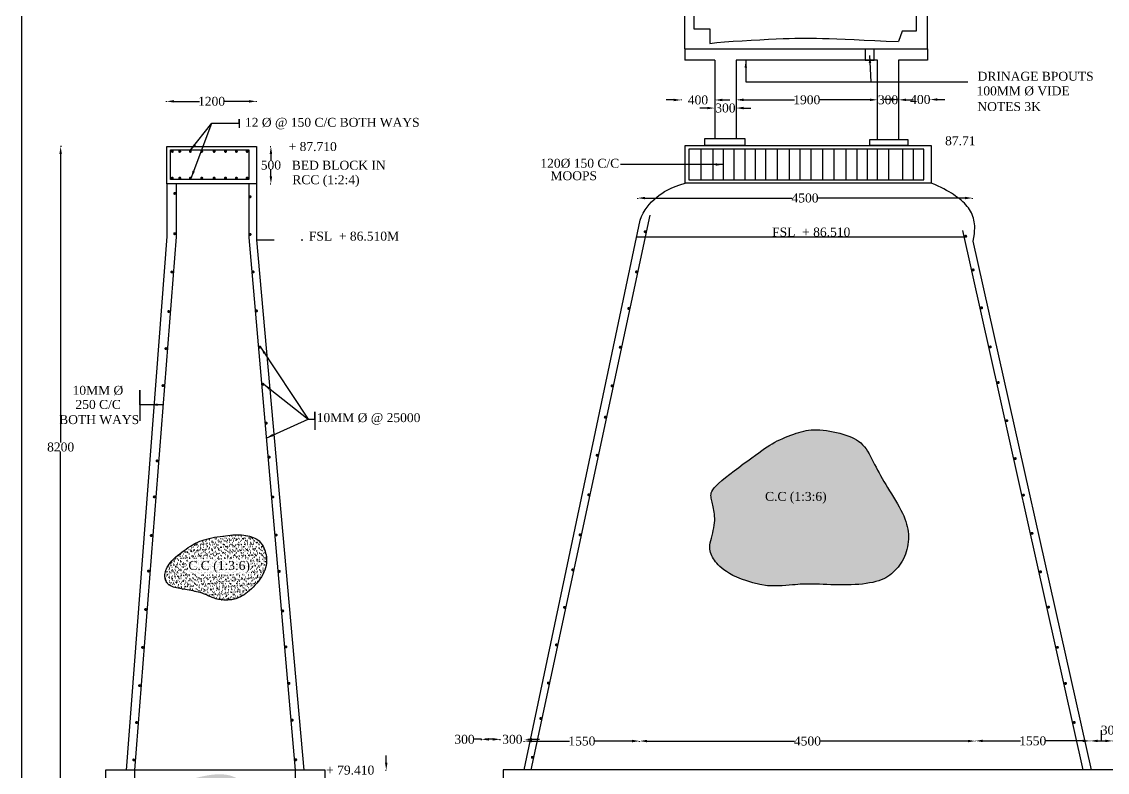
# Model space of a CAD drawing. Header units: millimetres. Extents: x 660 to 18688, y 100 to 12175.
# Drawn here: x 667 to 7944, y 2873 to 7899 of the extents above; entities that cross this region are included whole.
import ezdxf

# ---------------------------------------------------------------- set-up
doc = ezdxf.new("R2010")
doc.units = ezdxf.units.MM
doc.header["$MEASUREMENT"] = 0
doc.linetypes.add('ACAD_ISO03W100', pattern=[30, 12, -18])
for name, color, linetype in [('DIM', 5, 'Continuous'), ('DO LINE', 3, 'Continuous'), ('DWG.LINE', 10, 'Continuous'), ('HATCH', 2, 'Continuous'), ('TEXT', 7, 'Continuous')]:
    doc.layers.add(name, color=color, linetype=linetype)
doc.layers.add('TITLE', color=7, linetype='Continuous', lineweight=30)
doc.styles.get("Standard").update_dxf_attribs({"font": 'TIMES.TTF', "height": 60})
doc.dimstyles.get("Standard").update_dxf_attribs({"dimtxt": 60, "dimasz": 50, "dimexe": 0.18, "dimexo": 0.0625, "dimgap": 0.09, "dimtad": 0, "dimtih": 1, "dimtoh": 1, "dimdec": 0, "dimzin": 0, "dimdsep": 46, "dimtxsty": 'Standard', "dimcen": 300, "dimclrd": 5, "dimclre": 5, "dimclrt": 4, "dimadec": 0, "dimazin": 0, "dimtfac": 1, "dimtdec": 0, "dimtofl": 0, "dimtmove": 0, "dimatfit": 3, "dimfxl": 5, "dimfxlon": 1, "dimtolj": 1, "dimtzin": 0, "dimarcsym": 0})

# ---------------------------------------------------------------- blocks, each defined once
blk = doc.blocks.new('*D12')
at = {"layer": 'Defpoints', "color": 0, "ltscale": 0.2}
for p in [(1637.9, 7362.6), (2240.9, 7366.2), (2240.9, 7362.6)]:
    blk.add_point(p, dxfattribs=at)
at = {"layer": 'DIM', "color": 5, "lineweight": -2, "ltscale": 0.2}
for p, q in [((1637.9, 7362.6), (1637.9, 7366.4)), ((1687.9, 7366.2), (1857.5, 7366.2)), ((2190.9, 7366.2), (2021.3, 7366.2)), ((2240.9, 7362.6), (2240.9, 7366.4))]:
    blk.add_line(p, q, dxfattribs=at)
at = {"layer": 'DIM', "color": 5, "ltscale": 0.2}
for points in [[(1687.9, 7374.5), (1687.9, 7357.9), (1637.9, 7366.2)], [(2190.9, 7374.5), (2190.9, 7357.9), (2240.9, 7366.2)]]:
    blk.add_solid(points, dxfattribs=at)
at = {"layer": 'DIM', "color": 4, "ltscale": 0.2, "insert": (1939.4, 7366.2), "char_height": 60, "attachment_point": 5}
blk.add_mtext('\\A1;1200', dxfattribs=at)
blk = doc.blocks.new('*D13')
at = {"layer": 'Defpoints', "color": 0, "ltscale": 0.2}
for p in [(2239.6, 7064), (2239.6, 6813.9), (2337.3, 6813.9)]:
    blk.add_point(p, dxfattribs=at)
at = {"layer": 'DIM', "color": 5, "lineweight": -2, "ltscale": 0.2}
for p, q in [((2332.3, 7064), (2337.5, 7064)), ((2337.3, 7014), (2337.3, 6969.6)), ((2337.3, 6863.9), (2337.3, 6908.4)), ((2332.3, 6813.9), (2337.5, 6813.9))]:
    blk.add_line(p, q, dxfattribs=at)
at = {"layer": 'DIM', "color": 5, "ltscale": 0.2}
for points in [[(2329, 7014), (2345.7, 7014), (2337.3, 7064)], [(2329, 6863.9), (2345.7, 6863.9), (2337.3, 6813.9)]]:
    blk.add_solid(points, dxfattribs=at)
at = {"layer": 'DIM', "color": 4, "ltscale": 0.2, "insert": (2337.3, 6939), "char_height": 60, "attachment_point": 5}
blk.add_mtext('\\A1;500', dxfattribs=at)
blk = doc.blocks.new('*D14')
at = {"layer": 'Defpoints', "color": 0, "ltscale": 0.2}
for p in [(2702.1, 2885.9), (3110.6, 2885.9), (2702.1, 2738.7)]:
    blk.add_point(p, dxfattribs=at)
at = {"layer": 'DIM', "color": 5, "lineweight": -2, "ltscale": 0.2}
for p, q in [((3110.6, 2935.9), (3110.6, 2985.9)), ((3105.6, 2885.9), (3110.8, 2885.9)), ((3105.6, 2738.7), (3110.8, 2738.7)), ((3110.6, 2688.7), (3110.6, 2638.7))]:
    blk.add_line(p, q, dxfattribs=at)
at = {"layer": 'DIM', "color": 5, "ltscale": 0.2}
for points in [[(3102.2, 2935.9), (3118.9, 2935.9), (3110.6, 2885.9)], [(3102.2, 2688.7), (3118.9, 2688.7), (3110.6, 2738.7)]]:
    blk.add_solid(points, dxfattribs=at)
at = {"layer": 'DIM', "color": 4, "ltscale": 0.2, "insert": (3110.6, 2791.3), "char_height": 60, "attachment_point": 5}
blk.add_mtext('\\A1;300', dxfattribs=at)
blk = doc.blocks.new('*D22')
at = {"layer": 'Defpoints', "color": 0, "ltscale": 0.2}
for p in [(940.4, 7064), (927.7, 2588.4), (940.4, 2588.4)]:
    blk.add_point(p, dxfattribs=at)
at = {"layer": 'DIM', "color": 5, "lineweight": -2, "ltscale": 0.2}
for p, q in [((932.7, 7064), (927.5, 7064)), ((927.7, 7014), (927.7, 5081.3)), ((927.7, 2638.4), (927.7, 5020.1)), ((932.7, 2588.4), (927.5, 2588.4))]:
    blk.add_line(p, q, dxfattribs=at)
at = {"layer": 'DIM', "color": 5, "ltscale": 0.2}
for points in [[(919.3, 7014), (936, 7014), (927.7, 7064)], [(919.3, 2638.4), (936, 2638.4), (927.7, 2588.4)]]:
    blk.add_solid(points, dxfattribs=at)
at = {"layer": 'DIM', "color": 4, "ltscale": 0.2, "insert": (927.7, 5050.7), "char_height": 60, "attachment_point": 5}
blk.add_mtext('\\A1;8200', dxfattribs=at)
blk = doc.blocks.new('*D29')
at = {"layer": 'Defpoints', "color": 0, "ltscale": 0.2}
for p in [(5087.3, 7379.5), (5087.3, 7375.3), (5313.1, 7379.5)]:
    blk.add_point(p, dxfattribs=at)
at = {"layer": 'DIM', "color": 5, "lineweight": -2, "ltscale": 0.2}
for p, q in [((5037.3, 7375.3), (4987.3, 7375.3)), ((5087.3, 7379.4), (5087.3, 7375.1)), ((5313.1, 7379.4), (5313.1, 7375.1)), ((5363.1, 7375.3), (5413.1, 7375.3))]:
    blk.add_line(p, q, dxfattribs=at)
at = {"layer": 'DIM', "color": 5, "ltscale": 0.2}
for points in [[(5037.3, 7383.7), (5037.3, 7367), (5087.3, 7375.3)], [(5363.1, 7383.7), (5363.1, 7367), (5313.1, 7375.3)]]:
    blk.add_solid(points, dxfattribs=at)
at = {"layer": 'DIM', "color": 4, "ltscale": 0.2, "insert": (5200.2, 7375.3), "char_height": 60, "attachment_point": 5}
blk.add_mtext('\\A1;400', dxfattribs=at)
blk = doc.blocks.new('*D30')
at = {"layer": 'Defpoints', "color": 0, "ltscale": 0.2}
for p in [(5313.1, 7375.1), (5455.8, 7375.1), (5455.8, 7321.3)]:
    blk.add_point(p, dxfattribs=at)
at = {"layer": 'DIM', "color": 5, "lineweight": -2, "ltscale": 0.2}
for p, q in [((5263.1, 7321.3), (5213.1, 7321.3)), ((5313.1, 7326.3), (5313.1, 7321.1)), ((5455.8, 7326.3), (5455.8, 7321.1)), ((5505.8, 7321.3), (5555.8, 7321.3))]:
    blk.add_line(p, q, dxfattribs=at)
at = {"layer": 'DIM', "color": 5, "ltscale": 0.2}
for points in [[(5263.1, 7329.6), (5263.1, 7313), (5313.1, 7321.3)], [(5505.8, 7329.6), (5505.8, 7313), (5455.8, 7321.3)]]:
    blk.add_solid(points, dxfattribs=at)
at = {"layer": 'DIM', "color": 4, "ltscale": 0.2, "insert": (5384.4, 7321.3), "char_height": 60, "attachment_point": 5}
blk.add_mtext('\\A1;300', dxfattribs=at)
blk = doc.blocks.new('*D31')
at = {"layer": 'Defpoints', "color": 0, "ltscale": 0.2}
for p in [(5455.8, 7379.5), (6403.8, 7376.4), (6403.8, 7376.4)]:
    blk.add_point(p, dxfattribs=at)
at = {"layer": 'DIM', "color": 5, "lineweight": -2, "ltscale": 0.2}
for p, q in [((5455.8, 7379.4), (5455.8, 7376.2)), ((5505.8, 7376.4), (5847.9, 7376.4)), ((6353.8, 7376.4), (6011.7, 7376.4)), ((6403.8, 7376.4), (6403.8, 7376.6))]:
    blk.add_line(p, q, dxfattribs=at)
at = {"layer": 'DIM', "color": 5, "ltscale": 0.2}
for points in [[(5505.8, 7384.7), (5505.8, 7368), (5455.8, 7376.4)], [(6353.8, 7384.7), (6353.8, 7368), (6403.8, 7376.4)]]:
    blk.add_solid(points, dxfattribs=at)
at = {"layer": 'DIM', "color": 4, "ltscale": 0.2, "insert": (5929.8, 7376.4), "char_height": 60, "attachment_point": 5}
blk.add_mtext('\\A1;1900', dxfattribs=at)
blk = doc.blocks.new('*D32')
at = {"layer": 'Defpoints', "color": 0, "ltscale": 0.2}
for p in [(6403.8, 7376.4), (6545, 7376.4), (6545, 7376.4)]:
    blk.add_point(p, dxfattribs=at)
at = {"layer": 'DIM', "color": 5, "lineweight": -2, "ltscale": 0.2}
for p, q in [((6353.8, 7376.4), (6303.8, 7376.4)), ((6403.8, 7376.4), (6403.8, 7376.6)), ((6545, 7376.4), (6545, 7376.6)), ((6595, 7376.4), (6645, 7376.4))]:
    blk.add_line(p, q, dxfattribs=at)
at = {"layer": 'DIM', "color": 5, "ltscale": 0.2}
for points in [[(6353.8, 7384.7), (6353.8, 7368), (6403.8, 7376.4)], [(6595, 7384.7), (6595, 7368), (6545, 7376.4)]]:
    blk.add_solid(points, dxfattribs=at)
at = {"layer": 'DIM', "color": 4, "ltscale": 0.2, "insert": (6474.4, 7376.4), "char_height": 60, "attachment_point": 5}
blk.add_mtext('\\A1;300', dxfattribs=at)
blk = doc.blocks.new('*D33')
at = {"layer": 'Defpoints', "color": 0, "ltscale": 0.2}
for p in [(6545, 7376.6), (6755.5, 7378.3), (6755.5, 7376.6)]:
    blk.add_point(p, dxfattribs=at)
at = {"layer": 'DIM', "color": 5, "lineweight": -2, "ltscale": 0.2}
for p, q in [((6495, 7378.3), (6445, 7378.3)), ((6545, 7376.6), (6545, 7378.5)), ((6755.5, 7376.6), (6755.5, 7378.5)), ((6805.5, 7378.3), (6855.5, 7378.3))]:
    blk.add_line(p, q, dxfattribs=at)
at = {"layer": 'DIM', "color": 5, "ltscale": 0.2}
for points in [[(6495, 7386.7), (6495, 7370), (6545, 7378.3)], [(6805.5, 7386.7), (6805.5, 7370), (6755.5, 7378.3)]]:
    blk.add_solid(points, dxfattribs=at)
at = {"layer": 'DIM', "color": 4, "ltscale": 0.2, "insert": (6691.1, 7378.3), "char_height": 60, "attachment_point": 5}
blk.add_mtext('\\A1;400', dxfattribs=at)
blk = doc.blocks.new('*D34')
at = {"layer": 'Defpoints', "color": 0, "ltscale": 0.2}
for p in [(4796.1, 6712.3), (7040.1, 6718.6), (7040.1, 6712.3)]:
    blk.add_point(p, dxfattribs=at)
at = {"layer": 'DIM', "color": 5, "lineweight": -2, "ltscale": 0.2}
for p, q in [((4796.1, 6713.6), (4796.1, 6718.8)), ((4846.1, 6718.6), (5831.7, 6718.6)), ((6990.1, 6718.6), (6004.5, 6718.6)), ((7040.1, 6713.6), (7040.1, 6718.8))]:
    blk.add_line(p, q, dxfattribs=at)
at = {"layer": 'DIM', "color": 5, "ltscale": 0.2}
for points in [[(4846.1, 6727), (4846.1, 6710.3), (4796.1, 6718.6)], [(6990.1, 6727), (6990.1, 6710.3), (7040.1, 6718.6)]]:
    blk.add_solid(points, dxfattribs=at)
at = {"layer": 'DIM', "color": 4, "ltscale": 0.2, "insert": (5918.1, 6718.6), "char_height": 60, "attachment_point": 5}
blk.add_mtext('\\A1;4500', dxfattribs=at)
blk = doc.blocks.new('*D35')
at = {"layer": 'Defpoints', "color": 0, "ltscale": 0.2}
for p in [(3748.4, 3084), (3874.7, 3093.1), (3874.7, 3084)]:
    blk.add_point(p, dxfattribs=at)
at = {"layer": 'DIM', "color": 5, "lineweight": -2, "ltscale": 0.2}
for p, q in [((3748.4, 3093.1), (3698.4, 3093.1)), ((3748.4, 3088.1), (3748.4, 3093.3)), ((3824.7, 3093.1), (3798.4, 3093.1)), ((3874.7, 3088.1), (3874.7, 3093.3))]:
    blk.add_line(p, q, dxfattribs=at)
at = {"layer": 'DIM', "color": 5, "ltscale": 0.2}
for points in [[(3798.4, 3101.4), (3798.4, 3084.8), (3748.4, 3093.1)], [(3824.7, 3101.4), (3824.7, 3084.8), (3874.7, 3093.1)]]:
    blk.add_solid(points, dxfattribs=at)
at = {"layer": 'DIM', "color": 4, "ltscale": 0.2, "insert": (3635.2, 3093.1), "char_height": 60, "attachment_point": 5}
blk.add_mtext('\\A1;300', dxfattribs=at)
blk = doc.blocks.new('*D36')
at = {"layer": 'Defpoints', "color": 0, "ltscale": 0.2}
for p in [(3874.7, 3093.1), (4037.4, 3093.1), (4037.4, 3093.1)]:
    blk.add_point(p, dxfattribs=at)
at = {"layer": 'DIM', "color": 5, "lineweight": -2, "ltscale": 0.2}
for p, q in [((3824.7, 3093.1), (3774.7, 3093.1)), ((3874.7, 3093.1), (3874.7, 3093.3)), ((4037.4, 3093.1), (4037.4, 3093.3)), ((4087.4, 3093.1), (4137.4, 3093.1))]:
    blk.add_line(p, q, dxfattribs=at)
at = {"layer": 'DIM', "color": 5, "ltscale": 0.2}
for points in [[(3824.7, 3101.4), (3824.7, 3084.8), (3874.7, 3093.1)], [(4087.4, 3101.4), (4087.4, 3084.8), (4037.4, 3093.1)]]:
    blk.add_solid(points, dxfattribs=at)
at = {"layer": 'DIM', "color": 4, "ltscale": 0.2, "insert": (3956, 3093.1), "char_height": 60, "attachment_point": 5}
blk.add_mtext('\\A1;300', dxfattribs=at)
blk = doc.blocks.new('*D37')
at = {"layer": 'Defpoints', "color": 0, "ltscale": 0.2}
for p in [(4809.1, 3081.5), (4035, 2888.9), (4809.1, 2888.9)]:
    blk.add_point(p, dxfattribs=at)
at = {"layer": 'DIM', "color": 5, "lineweight": -2, "ltscale": 0.2}
for p, q in [((4035, 3076.5), (4035, 3081.6)), ((4085, 3081.5), (4340.1, 3081.5)), ((4759.1, 3081.5), (4504, 3081.5)), ((4809.1, 3076.5), (4809.1, 3081.6))]:
    blk.add_line(p, q, dxfattribs=at)
at = {"layer": 'DIM', "color": 5, "ltscale": 0.2}
for points in [[(4085, 3089.8), (4085, 3073.1), (4035, 3081.5)], [(4759.1, 3089.8), (4759.1, 3073.1), (4809.1, 3081.5)]]:
    blk.add_solid(points, dxfattribs=at)
at = {"layer": 'DIM', "color": 4, "ltscale": 0.2, "insert": (4422, 3081.5), "char_height": 60, "attachment_point": 5}
blk.add_mtext('\\A1;1550', dxfattribs=at)
blk = doc.blocks.new('*D38')
at = {"layer": 'Defpoints', "color": 0, "ltscale": 0.2}
for p in [(4809.1, 3081.5), (7059.8, 3081.5), (7059.8, 3081.5)]:
    blk.add_point(p, dxfattribs=at)
at = {"layer": 'DIM', "color": 5, "lineweight": -2, "ltscale": 0.2}
for p, q in [((4809.1, 3081.5), (4809.1, 3081.6)), ((4859.1, 3081.5), (5848, 3081.5)), ((7009.8, 3081.5), (6020.9, 3081.5)), ((7059.8, 3081.5), (7059.8, 3081.6))]:
    blk.add_line(p, q, dxfattribs=at)
at = {"layer": 'DIM', "color": 5, "ltscale": 0.2}
for points in [[(4859.1, 3089.8), (4859.1, 3073.1), (4809.1, 3081.5)], [(7009.8, 3089.8), (7009.8, 3073.1), (7059.8, 3081.5)]]:
    blk.add_solid(points, dxfattribs=at)
at = {"layer": 'DIM', "color": 4, "ltscale": 0.2, "insert": (5934.4, 3081.5), "char_height": 60, "attachment_point": 5}
blk.add_mtext('\\A1;4500', dxfattribs=at)
blk = doc.blocks.new('*D39')
at = {"layer": 'Defpoints', "color": 0, "ltscale": 0.2}
for p in [(7059.8, 3081.6), (7829.6, 3082.6), (7829.6, 3081.6)]:
    blk.add_point(p, dxfattribs=at)
at = {"layer": 'DIM', "color": 5, "lineweight": -2, "ltscale": 0.2}
for p, q in [((7059.8, 3081.7), (7059.8, 3082.8)), ((7109.8, 3082.6), (7362.8, 3082.6)), ((7779.6, 3082.6), (7526.6, 3082.6)), ((7829.6, 3081.7), (7829.6, 3082.8))]:
    blk.add_line(p, q, dxfattribs=at)
at = {"layer": 'DIM', "color": 5, "ltscale": 0.2}
for points in [[(7109.8, 3090.9), (7109.8, 3074.3), (7059.8, 3082.6)], [(7779.6, 3090.9), (7779.6, 3074.3), (7829.6, 3082.6)]]:
    blk.add_solid(points, dxfattribs=at)
at = {"layer": 'DIM', "color": 4, "ltscale": 0.2, "insert": (7444.7, 3082.6), "char_height": 60, "attachment_point": 5}
blk.add_mtext('\\A1;1550', dxfattribs=at)
blk = doc.blocks.new('*D40')
at = {"layer": 'Defpoints', "color": 0, "ltscale": 0.2}
for p in [(7829.6, 3081.6), (7982, 3082.6), (7982, 3080.8)]:
    blk.add_point(p, dxfattribs=at)
at = {"layer": 'DIM', "color": 5, "lineweight": -2, "ltscale": 0.2}
for p, q in [((7905.8, 3082.6), (7905.5, 3154.3)), ((7905.5, 3154.3), (7905.7, 3154.3)), ((7829.6, 3081.7), (7829.6, 3082.8)), ((7879.6, 3082.6), (7932, 3082.6)), ((7982, 3080.9), (7982, 3082.8))]:
    blk.add_line(p, q, dxfattribs=at)
at = {"layer": 'DIM', "color": 5, "ltscale": 0.2}
for points in [[(7879.6, 3090.9), (7879.6, 3074.3), (7829.6, 3082.6)], [(7932, 3090.9), (7932, 3074.3), (7982, 3082.6)]]:
    blk.add_solid(points, dxfattribs=at)
at = {"layer": 'DIM', "color": 4, "ltscale": 0.2, "insert": (7968.9, 3154.3), "char_height": 60, "attachment_point": 5}
blk.add_mtext('\\A1;300', dxfattribs=at)

msp = doc.modelspace()

# ---------------------------------------------------------------- hatches: boundary and pattern name
at = {"layer": 'HATCH', "ltscale": 0.2}
h = msp.add_hatch(dxfattribs=at)
h.set_pattern_fill('AR-SAND', color=256, scale=15, style=0)
h.paths.add_polyline_path([(6435.6, 4839.9), (6424.6, 4859.2), (6414.1, 4878.2), (6403.9, 4897), (6394.1, 4915.5), (6384.5, 4934), (6375.2, 4952.4), (6366, 4970.7), (6356.8, 4988.5), (6347.3, 5005.8), (6337.4, 5022.5), (6327.1, 5038.3), (6316, 5053), (6304.1, 5066.6), (6291.3, 5078.8), (6277.4, 5089.8), (6262.5, 5099.8), (6246.6, 5108.7), (6229.6, 5116.7), (6211.6, 5124), (6192.5, 5130.7), (6172.3, 5136.9), (6151.1, 5142.7), (6129, 5148.1), (6106.5, 5152.9), (6083.7, 5157.1), (6061.1, 5160.7), (6038.9, 5163.4), (6017.4, 5165.3), (5997, 5166.2), (5977.7, 5166.2), (5959.6, 5165.2), (5942.3, 5163.3), (5925.6, 5160.6), (5909.2, 5157.1), (5892.8, 5152.9), (5876.3, 5148.1), (5859.4, 5142.7), (5841.9, 5136.8), (5823.8, 5130.4), (5805.4, 5123.5), (5786.9, 5116.1), (5768.3, 5108.4), (5750, 5100.2), (5732, 5091.6), (5714.6, 5082.6), (5697.7, 5073.2), (5681.1, 5063.2), (5664.3, 5052.4), (5646.9, 5040.6), (5628.3, 5027.6), (5608.1, 5013.1), (5585.9, 4996.9), (5561.2, 4978.9), (5533.7, 4958.9), (5504.2, 4937.3), (5473.7, 4914.8), (5443.1, 4891.9), (5413.3, 4869.1), (5385.4, 4847.1), (5360.2, 4826.5), (5338.7, 4807.7), (5321.6, 4791.3), (5308.7, 4777), (5299.4, 4764.5), (5293.1, 4753.4), (5289.4, 4743.5), (5287.7, 4734.4), (5287.4, 4725.8), (5288.1, 4717.3), (5289.2, 4708.6), (5290.7, 4699.7), (5292.5, 4690.5), (5294.6, 4681), (5296.8, 4671.1), (5299.2, 4660.7), (5301.6, 4649.9), (5304, 4638.6), (5306.4, 4626.7), (5308.6, 4614.2), (5310.5, 4601.2), (5311.9, 4587.5), (5312.7, 4573.3), (5312.7, 4558.4), (5311.9, 4542.9), (5310, 4526.8), (5307.1, 4510), (5303.3, 4492.9), (5299, 4475.5), (5294.4, 4458.2), (5290, 4441.2), (5286.1, 4424.6), (5282.9, 4408.8), (5280.8, 4393.9), (5280, 4380.1), (5280.5, 4367.3), (5282.2, 4355.4), (5285, 4344.1), (5288.7, 4333.5), (5293.3, 4323.2), (5298.6, 4313.1), (5304.4, 4303.1), (5310.9, 4293.1), (5318, 4282.9), (5326.2, 4272.5), (5335.7, 4262), (5346.7, 4251.1), (5359.6, 4240), (5374.5, 4228.4), (5391.8, 4216.5), (5411.8, 4204.1), (5434.9, 4191.4), (5461.6, 4178.7), (5492.3, 4166.1), (5527.7, 4153.8), (5568.1, 4142), (5614.1, 4131), (5666.1, 4120.8), (5703.5, 4120.6), (5736.2, 4121.2), (5764.9, 4122.2), (5790.2, 4123.7), (5812.7, 4125.3), (5833, 4127.1), (5851.6, 4128.8), (5869.1, 4130.3), (5886.2, 4131.5), (5903.1, 4132.4), (5920, 4132.9), (5937.4, 4133.2), (5955.4, 4133.2), (5974.3, 4133), (5994.4, 4132.5), (6016.1, 4131.8), (6039.3, 4130.9), (6064.1, 4130), (6090, 4129), (6116.7, 4128.1), (6144.1, 4127.5), (6171.7, 4127.2), (6199.2, 4127.3), (6226.5, 4127.9), (6253.1, 4129.1), (6279, 4130.9), (6304.1, 4133.4), (6328.1, 4136.5), (6351.1, 4140.2), (6372.8, 4144.5), (6393.2, 4149.5), (6412.1, 4155), (6429.5, 4161.3), (6445.4, 4168.1), (6460.1, 4175.6), (6473.8, 4183.7), (6486.4, 4192.5), (6498.4, 4202), (6509.7, 4212.1), (6520.7, 4223), (6531.3, 4234.6), (6541.6, 4246.8), (6551.4, 4259.7), (6560.8, 4273.2), (6569.5, 4287.2), (6577.6, 4301.9), (6584.9, 4317), (6591.4, 4332.6), (6596.9, 4348.7), (6601.6, 4365.1), (6605.3, 4381.9), (6608.1, 4398.8), (6610, 4415.9), (6611.1, 4433.1), (6611.3, 4450.2), (6610.7, 4467.2), (6609.3, 4484.1), (6607, 4501), (6603.7, 4517.9), (6599.4, 4535.1), (6594, 4552.6), (6587.5, 4570.6), (6579.8, 4589.2), (6570.8, 4608.6), (6560.5, 4628.8), (6549.2, 4649.7), (6537, 4671.1), (6524.1, 4692.8), (6510.9, 4714.7), (6497.5, 4736.6), (6484.3, 4758.2), (6471.3, 4779.4), (6458.9, 4800.1), (6447, 4820.2)])
h.paths.add_polyline_path([(2115.6, 2827.7), (2106.8, 2833.2), (2097.2, 2838.2), (2086.7, 2842.8), (2075.3, 2847), (2063.1, 2850.6), (2050, 2853.7), (2036, 2856.1), (2021.1, 2857.9), (2005.2, 2858.9), (1988.3, 2859.1), (1970.5, 2858.4), (1951.7, 2856.9), (1932.2, 2854.5), (1912.2, 2851.4), (1892.1, 2847.7), (1872.1, 2843.5), (1852.4, 2839), (1833.5, 2834.1), (1815.5, 2829.1), (1798.8, 2824), (1783.2, 2818.8), (1768.8, 2813.4), (1755.6, 2808), (1743.4, 2802.3), (1732.3, 2796.5), (1722.2, 2790.4), (1713.1, 2784.1), (1705, 2777.6), (1697.8, 2770.8), (1691.5, 2763.8), (1686.1, 2756.8), (1681.6, 2749.7), (1678, 2742.7), (1675.2, 2735.8), (1673.2, 2729.1), (1672.1, 2722.6), (1671.8, 2716.4), (1672.5, 2710.4), (1674.1, 2704.7), (1676.8, 2699.2), (1680.6, 2694.1), (1685.5, 2689.3), (1691.6, 2684.8), (1698.9, 2680.7), (1707.4, 2676.9), (1716.9, 2673.5), (1727.4, 2670.4), (1738.7, 2667.6), (1750.7, 2665.1), (1763.5, 2663), (1776.7, 2661.2), (1790.4, 2659.7), (1804.4, 2658.6), (1818.4, 2657.6), (1832.3, 2656.9), (1845.8, 2656.4), (1858.8, 2656.1), (1871, 2655.8), (1882.3, 2655.7), (1892.6, 2655.7), (1901.8, 2655.7), (1910.4, 2655.7), (1918.3, 2655.8), (1925.9, 2655.9), (1933.3, 2656), (1940.6, 2656.1), (1948.2, 2656.2), (1956.2, 2656.3), (1964.5, 2656.3), (1973.2, 2656.4), (1982.3, 2656.5), (1991.7, 2656.6), (2001.5, 2656.7), (2011.7, 2656.9), (2022.2, 2657.1), (2033, 2657.4), (2044, 2657.9), (2055.1, 2658.7), (2066, 2659.9), (2076.7, 2661.5), (2087, 2663.9), (2096.7, 2666.9), (2105.7, 2670.9), (2113.9, 2675.7), (2121.3, 2681.4), (2127.8, 2687.9), (2133.6, 2695), (2138.6, 2702.6), (2142.9, 2710.6), (2146.4, 2719), (2149.3, 2727.5), (2151.6, 2736.1), (2153.2, 2744.8), (2154, 2753.4), (2154.1, 2762), (2153.4, 2770.4), (2151.9, 2778.7), (2149.5, 2786.7), (2146.1, 2794.5), (2141.9, 2801.8), (2136.7, 2808.9), (2130.6, 2815.5), (2123.5, 2821.8)])
h.paths.add_polyline_path([(5629.9, 4651.1), (6073.8, 4651.1), (6073.8, 4771.8), (5629.9, 4771.8)], flags=24)
h.paths.add_polyline_path([(1701.9, 2676.5), (2145.7, 2676.5), (2145.7, 2797.2), (1701.9, 2797.2)], flags=25)
h = msp.add_hatch(dxfattribs=at)
h.set_pattern_fill('AR-SAND', color=256, scale=15, style=0)
h.paths.add_polyline_path([(2304.7, 4327.9), (2301.8, 4340.8), (2298.4, 4353.1), (2294.4, 4364.8), (2289.9, 4375.9), (2284.8, 4386.4), (2279.1, 4396.3), (2272.7, 4405.4), (2265.5, 4414), (2257.7, 4421.8), (2249, 4428.9), (2239.5, 4435.3), (2229.2, 4440.9), (2218.2, 4445.9), (2206.6, 4450.2), (2194.4, 4453.8), (2181.7, 4456.8), (2168.6, 4459.2), (2155.1, 4460.9), (2141.2, 4462.1), (2127, 4462.8), (2112.5, 4462.9), (2097.5, 4462.5), (2082, 4461.7), (2066, 4460.5), (2049.4, 4458.9), (2032.3, 4457), (2014.5, 4454.8), (1996.3, 4452.3), (1977.9, 4449.4), (1959.5, 4446.2), (1941.4, 4442.8), (1923.8, 4438.9), (1906.8, 4434.8), (1890.8, 4430.3), (1875.8, 4425.4), (1861.8, 4420.2), (1848.4, 4414.5), (1835.5, 4408.3), (1822.8, 4401.5), (1810.1, 4394.1), (1797.2, 4386), (1783.7, 4377.3), (1769.6, 4367.7), (1755.1, 4357.5), (1740.4, 4346.8), (1725.9, 4335.7), (1711.7, 4324.3), (1698.1, 4312.7), (1685.5, 4301), (1674.1, 4289.4), (1664.1, 4278), (1655.5, 4266.9), (1648.1, 4256), (1642.1, 4245.4), (1637.1, 4235.1), (1633.3, 4225.2), (1630.4, 4215.7), (1628.4, 4206.7), (1627.2, 4198.1), (1626.8, 4190), (1627.1, 4182.3), (1628, 4175), (1629.4, 4168.2), (1631.3, 4161.7), (1633.6, 4155.7), (1636.2, 4150), (1639.1, 4144.6), (1642.4, 4139.6), (1646.2, 4134.9), (1650.5, 4130.5), (1655.4, 4126.4), (1661.1, 4122.6), (1667.7, 4119.1), (1675.2, 4115.9), (1683.8, 4112.9), (1693.3, 4110.1), (1703.6, 4107.5), (1714.7, 4105.1), (1726.4, 4102.7), (1738.5, 4100.5), (1751.1, 4098.3), (1763.9, 4096), (1776.8, 4093.8), (1789.8, 4091.4), (1802.6, 4089.1), (1815.2, 4086.7), (1827.3, 4084.3), (1838.9, 4081.8), (1849.8, 4079.2), (1859.9, 4076.7), (1869, 4074), (1877.4, 4071.4), (1885.1, 4068.7), (1892.3, 4065.9), (1899.2, 4063), (1906, 4060), (1912.9, 4057), (1919.9, 4053.8), (1927.2, 4050.6), (1934.9, 4047.3), (1942.9, 4044.1), (1951.1, 4040.9), (1959.5, 4037.9), (1968.1, 4035.1), (1976.9, 4032.7), (1985.7, 4030.6), (1994.5, 4028.9), (2003.4, 4027.6), (2012.3, 4026.7), (2021.2, 4026.1), (2030.2, 4025.8), (2039.1, 4025.9), (2048, 4026.1), (2057, 4026.6), (2065.9, 4027.4), (2074.9, 4028.4), (2083.9, 4029.8), (2093.2, 4031.8), (2102.8, 4034.5), (2112.7, 4037.9), (2123, 4042.1), (2133.8, 4047.4), (2145.2, 4053.7), (2157, 4061.1), (2169.1, 4069.5), (2181.4, 4078.9), (2193.8, 4089.1), (2206.2, 4100.2), (2218.5, 4112.2), (2230.5, 4124.8), (2242.2, 4138.2), (2253.3, 4152.2), (2263.8, 4166.7), (2273.5, 4181.6), (2282.2, 4196.7), (2289.9, 4211.9), (2296.3, 4227.2), (2301.4, 4242.4), (2305, 4257.4), (2307.2, 4272.2), (2308.1, 4286.7), (2307.9, 4300.8), (2306.7, 4314.6)])
h.paths.add_polyline_path([(1764.1, 4188.6), (2207.9, 4188.6), (2207.9, 4309.3), (1764.1, 4309.3)], flags=24)

# ---------------------------------------------------------------- linework, layer by layer
at = {"layer": 'DIM', "ltscale": 0.2}
for points in [[(2123.7, 7221), (2123.7, 7247.4), (2123.7, 7188.4)], [(1457.6, 5334.4), (1457.6, 5432.5), (1457.6, 5227)], [(2631.7, 5236.5), (2631.7, 5287.7), (2631.7, 5166.6)]]:
    msp.add_lwpolyline(points, dxfattribs=at)
at = {"layer": 'DO LINE', "linetype": 'ACAD_ISO03W100', "ltscale": 10}
msp.add_lwpolyline([(2239.6, 6437.6), (2550.5, 6437.6)], dxfattribs=at)
at = {"layer": 'DWG.LINE', "ltscale": 0.2}
for p, q in [((7783.5, 2888.9), (6975.9, 6501.2)), ((6985.8, 6457.2), (4788.3, 6457.2))]:
    msp.add_line(p, q, dxfattribs=at)
for points in [[(5111.4, 7717), (5111.4, 8244.3), (5172.9, 8244.3), (5172.9, 7851.6), (5280.5, 7851.6), (5280.5, 7754.7)], [(6739.3, 7717), (6739.3, 8257.7), (6663, 8257.7), (6663, 7837.1), (6570, 7837.1), (6545, 7766)], [(5280.5, 7754.7), (5326.7, 7759.7), (5379.2, 7764.3), (5436.2, 7768.6), (5495.9, 7772.5), (5556.4, 7776.1), (5616, 7779.3), (5672.8, 7782.1), (5725.1, 7784.5), (5771.4, 7786.4), (5812.8, 7787.9), (5850.6, 7788.9), (5886.2, 7789.5), (5921, 7789.8), (5956.4, 7789.6), (5994, 7788.9), (6034.9, 7787.9), (6080.6, 7786.5), (6131.2, 7784.7), (6186.9, 7782.5), (6247.7, 7780), (6313.9, 7777), (6385.4, 7773.7), (6462.4, 7770.1), (6545, 7766)], [(5111.4, 7717), (6739.3, 7717), (6739.3, 7641.6), (6545, 7641.6), (6545, 7111.2)], [(5111.4, 7717), (5111.4, 7641.6)], [(6321, 7717), (6321, 7641.6), (6380.6, 7641.6), (6380.6, 7717)], [(5313.1, 7641.6), (5111.4, 7641.6)], [(5313.1, 7641.6), (5313.1, 7117.3)], [(6403.8, 7111.2), (6403.8, 7641.6), (5455.8, 7641.6), (5455.8, 7117.3)], [(5219.5, 7046.2), (5219.5, 6840.3)], [(5299.1, 7046.2), (5299.1, 6840.3)], [(5369.9, 7046.2), (5369.9, 6840.3)], [(5441.5, 7046.2), (5441.5, 6840.3)], [(5515.5, 7046.2), (5515.5, 6840.3)], [(5583.9, 7046.2), (5583.9, 6840.3)], [(5652.6, 7046.2), (5652.6, 6840.3)], [(5730.6, 7046.2), (5730.6, 6840.3)], [(5811.9, 7046.2), (5811.9, 6840.3)], [(5882.7, 7046.2), (5882.7, 6840.3)], [(5956.7, 7046.2), (5956.7, 6840.3)], [(6034.7, 7046.2), (6034.7, 6840.3)], [(6110.4, 7046.2), (6110.4, 6840.3)], [(6191.1, 7046.2), (6191.1, 6840.3)], [(6264.3, 7046.2), (6264.3, 6840.3)], [(6335.1, 7046.2), (6335.1, 6840.3)], [(6402.7, 7046.2), (6402.7, 6840.3)], [(6478.6, 7046.2), (6478.6, 6840.3)], [(6571.1, 7046.2), (6571.1, 6840.3)], [(6642.7, 7046.2), (6642.7, 6840.3)], [(1638.9, 6813.9), (1638.9, 6461.2), (1366.7, 2885.9)], [(1701.8, 6813.9), (1701.8, 6458.2), (1421.8, 2885.9), (1421.8, 2720.2)], [(2188.5, 6813.9), (2188.5, 6454.3), (2499.6, 2885.9), (2499.6, 2699.1)], [(2239.6, 6813.9), (2239.6, 6437.6), (2557.2, 2885.9)], [(4812.3, 6570.7), (4822, 6595.1), (4833.2, 6617.7), (4845.8, 6638.6), (4859.5, 6658), (4874.2, 6676), (4889.8, 6692.8), (4905.9, 6708.4), (4922.5, 6723), (4939.5, 6736.8), (4957.4, 6749.9), (4976.6, 6762.3), (4997.9, 6774.2), (5021.6, 6785.6), (5048.4, 6796.6), (5078.9, 6807.4), (5113.6, 6818.1)], [(7046.2, 6428.8), (7050.4, 6455.4), (7053.4, 6478.6), (7055.3, 6498.8), (7056.1, 6516.5), (7055.9, 6532.1), (7054.9, 6546.2), (7053, 6559.2), (7050.5, 6571.5), (7047.3, 6583.6), (7043.5, 6595.5), (7039.1, 6607.3), (7033.9, 6618.8), (7028.1, 6630.2), (7021.5, 6641.3), (7014.2, 6652.2), (7006.1, 6662.9), (6997.2, 6673.3), (6987.5, 6683.5), (6977.1, 6693.5), (6965.8, 6703.3), (6953.9, 6713.1), (6941.2, 6722.7), (6927.9, 6732.2), (6913.8, 6741.7), (6899, 6751.1), (6883.4, 6760.5), (6866.8, 6770), (6849.1, 6779.5), (6830.1, 6789), (6809.7, 6798.6), (6787.6, 6808.3), (6763.9, 6818.1)], [(4035, 2888.9), (4812.3, 6570.7)], [(4082.4, 2888.9), (4880, 6602.9)], [(7839, 2888.9), (7046.2, 6428.8)], [(5666.1, 4120.8), (5614.1, 4131), (5568.1, 4142), (5527.7, 4153.8), (5492.3, 4166.1), (5461.6, 4178.7), (5434.9, 4191.4), (5411.8, 4204.1), (5391.8, 4216.5), (5374.5, 4228.4), (5359.6, 4240), (5346.7, 4251.1), (5335.7, 4262), (5326.2, 4272.5), (5318, 4282.9), (5310.9, 4293.1), (5304.4, 4303.1), (5298.6, 4313.1), (5293.3, 4323.2), (5288.7, 4333.5), (5285, 4344.1), (5282.2, 4355.4), (5280.5, 4367.3), (5280, 4380.1), (5280.8, 4393.9), (5282.9, 4408.8), (5286.1, 4424.6), (5290, 4441.2), (5294.4, 4458.2), (5299, 4475.5), (5303.3, 4492.9), (5307.1, 4510), (5310, 4526.8), (5311.9, 4542.9), (5312.7, 4558.4), (5312.7, 4573.3), (5311.9, 4587.5), (5310.5, 4601.2), (5308.6, 4614.2), (5306.4, 4626.7), (5304, 4638.6), (5301.6, 4649.9), (5299.2, 4660.7), (5296.8, 4671.1), (5294.6, 4681), (5292.5, 4690.5), (5290.7, 4699.7), (5289.2, 4708.6), (5288.1, 4717.3), (5287.4, 4725.8), (5287.7, 4734.4), (5289.4, 4743.5), (5293.1, 4753.4), (5299.4, 4764.5), (5308.7, 4777), (5321.6, 4791.3), (5338.7, 4807.7), (5360.2, 4826.5), (5385.4, 4847.1), (5413.3, 4869.1), (5443.1, 4891.9), (5473.7, 4914.8), (5504.2, 4937.3), (5533.7, 4958.9), (5561.2, 4978.9), (5585.9, 4996.9), (5608.1, 5013.1), (5628.3, 5027.6), (5646.9, 5040.6), (5664.3, 5052.4), (5681.1, 5063.2), (5697.7, 5073.2), (5714.6, 5082.6), (5732, 5091.6), (5750, 5100.2), (5768.3, 5108.4), (5786.9, 5116.1), (5805.4, 5123.5), (5823.8, 5130.4), (5841.9, 5136.8), (5859.4, 5142.7), (5876.3, 5148.1), (5892.8, 5152.9), (5909.2, 5157.1), (5925.6, 5160.6), (5942.3, 5163.3), (5959.6, 5165.2), (5977.7, 5166.2), (5997, 5166.2), (6017.4, 5165.3), (6038.9, 5163.4), (6061.1, 5160.7), (6083.7, 5157.1), (6106.5, 5152.9), (6129, 5148.1), (6151.1, 5142.7), (6172.3, 5136.9), (6192.5, 5130.7), (6211.6, 5124), (6229.6, 5116.7), (6246.6, 5108.7), (6262.5, 5099.8), (6277.4, 5089.8), (6291.3, 5078.8), (6304.1, 5066.6), (6316, 5053), (6327.1, 5038.3), (6337.4, 5022.5), (6347.3, 5005.8), (6356.8, 4988.5), (6366, 4970.7), (6375.2, 4952.4), (6384.5, 4934), (6394.1, 4915.5), (6403.9, 4897), (6414.1, 4878.2), (6424.6, 4859.2), (6435.6, 4839.9), (6447, 4820.2), (6458.9, 4800.1), (6471.3, 4779.4), (6484.3, 4758.2), (6497.5, 4736.6), (6510.9, 4714.7), (6524.1, 4692.8), (6537, 4671.1), (6549.2, 4649.7), (6560.5, 4628.8), (6570.8, 4608.6), (6579.8, 4589.2), (6587.5, 4570.6), (6594, 4552.6), (6599.4, 4535.1), (6603.7, 4517.9), (6607, 4501), (6609.3, 4484.1), (6610.7, 4467.2), (6611.3, 4450.2), (6611.1, 4433.1), (6610, 4415.9), (6608.1, 4398.8), (6605.3, 4381.9), (6601.6, 4365.1), (6596.9, 4348.7), (6591.4, 4332.6), (6584.9, 4317), (6577.6, 4301.9), (6569.5, 4287.2), (6560.8, 4273.2), (6551.4, 4259.7), (6541.6, 4246.8), (6531.3, 4234.6), (6520.7, 4223), (6509.7, 4212.1), (6498.4, 4202), (6486.4, 4192.5), (6473.8, 4183.7), (6460.1, 4175.6), (6445.4, 4168.1), (6429.5, 4161.3), (6412.1, 4155), (6393.2, 4149.5), (6372.8, 4144.5), (6351.1, 4140.2), (6328.1, 4136.5), (6304.1, 4133.4), (6279, 4130.9), (6253.1, 4129.1), (6226.5, 4127.9), (6199.2, 4127.3), (6171.7, 4127.2), (6144.1, 4127.5), (6116.7, 4128.1), (6090, 4129), (6064.1, 4130), (6039.3, 4130.9), (6016.1, 4131.8), (5994.4, 4132.5), (5974.3, 4133), (5955.4, 4133.2), (5937.4, 4133.2), (5920, 4132.9), (5903.1, 4132.4), (5886.2, 4131.5), (5869.1, 4130.3), (5851.6, 4128.8), (5833, 4127.1), (5812.7, 4125.3), (5790.2, 4123.7), (5764.9, 4122.2), (5736.2, 4121.2), (5703.5, 4120.6), (5666.1, 4120.8)]]:
    msp.add_lwpolyline(points, dxfattribs=at)
for points in [[(1638.9, 7064), (2239.6, 7064), (2239.6, 6813.9), (1638.9, 6813.9)], [(5113.6, 7071.5), (6763.9, 7071.5), (6763.9, 6818.1), (5113.6, 6818.1), (5113.6, 7071.5)], [(5247.2, 7117.3), (5515.1, 7117.3), (5515.1, 7071.5), (5247.2, 7071.5)], [(6353.3, 7111.2), (6608.3, 7111.2), (6608.3, 7071.5), (6353.3, 7071.5)], [(1664.7, 7041.4), (2189.1, 7041.4), (2189.1, 6841.7), (1664.7, 6841.7)], [(5138.2, 7046.2), (5138.2, 6840.3), (6714.7, 6840.3), (6714.7, 7046.2), (5138.2, 7046.2)], [(1763.9, 4096), (1751.1, 4098.3), (1738.5, 4100.5), (1726.4, 4102.7), (1714.7, 4105.1), (1703.6, 4107.5), (1693.3, 4110.1), (1683.8, 4112.9), (1675.2, 4115.9), (1667.7, 4119.1), (1661.1, 4122.6), (1655.4, 4126.4), (1650.5, 4130.5), (1646.2, 4134.9), (1642.4, 4139.6), (1639.1, 4144.6), (1636.2, 4150), (1633.6, 4155.7), (1631.3, 4161.7), (1629.4, 4168.2), (1628, 4175), (1627.1, 4182.3), (1626.8, 4190), (1627.2, 4198.1), (1628.4, 4206.7), (1630.4, 4215.7), (1633.3, 4225.2), (1637.1, 4235.1), (1642.1, 4245.4), (1648.1, 4256), (1655.5, 4266.9), (1664.1, 4278), (1674.1, 4289.4), (1685.5, 4301), (1698.1, 4312.7), (1711.7, 4324.3), (1725.9, 4335.7), (1740.4, 4346.8), (1755.1, 4357.5), (1769.6, 4367.7), (1783.7, 4377.3), (1797.2, 4386), (1810.1, 4394.1), (1822.8, 4401.5), (1835.5, 4408.3), (1848.4, 4414.5), (1861.8, 4420.2), (1875.8, 4425.4), (1890.8, 4430.3), (1906.8, 4434.8), (1923.8, 4438.9), (1941.4, 4442.8), (1959.5, 4446.2), (1977.9, 4449.4), (1996.3, 4452.3), (2014.5, 4454.8), (2032.3, 4457), (2049.4, 4458.9), (2066, 4460.5), (2082, 4461.7), (2097.5, 4462.5), (2112.5, 4462.9), (2127, 4462.8), (2141.2, 4462.1), (2155.1, 4460.9), (2168.6, 4459.2), (2181.7, 4456.8), (2194.4, 4453.8), (2206.6, 4450.2), (2218.2, 4445.9), (2229.2, 4440.9), (2239.5, 4435.3), (2249, 4428.9), (2257.7, 4421.8), (2265.5, 4414), (2272.7, 4405.4), (2279.1, 4396.3), (2284.8, 4386.4), (2289.9, 4375.9), (2294.4, 4364.8), (2298.4, 4353.1), (2301.8, 4340.8), (2304.7, 4327.9), (2306.7, 4314.6), (2307.9, 4300.8), (2308.1, 4286.7), (2307.2, 4272.2), (2305, 4257.4), (2301.4, 4242.4), (2296.3, 4227.2), (2289.9, 4211.9), (2282.2, 4196.7), (2273.5, 4181.6), (2263.8, 4166.7), (2253.3, 4152.2), (2242.2, 4138.2), (2230.5, 4124.8), (2218.5, 4112.2), (2206.2, 4100.2), (2193.8, 4089.1), (2181.4, 4078.9), (2169.1, 4069.5), (2157, 4061.1), (2145.2, 4053.7), (2133.8, 4047.4), (2123, 4042.1), (2112.7, 4037.9), (2102.8, 4034.5), (2093.2, 4031.8), (2083.9, 4029.8), (2074.9, 4028.4), (2065.9, 4027.4), (2057, 4026.6), (2048, 4026.1), (2039.1, 4025.9), (2030.2, 4025.8), (2021.2, 4026.1), (2012.3, 4026.7), (2003.4, 4027.6), (1994.5, 4028.9), (1985.7, 4030.6), (1976.9, 4032.7), (1968.1, 4035.1), (1959.5, 4037.9), (1951.1, 4040.9), (1942.9, 4044.1), (1934.9, 4047.3), (1927.2, 4050.6), (1919.9, 4053.8), (1912.9, 4057), (1906, 4060), (1899.2, 4063), (1892.3, 4065.9), (1885.1, 4068.7), (1877.4, 4071.4), (1869, 4074), (1859.9, 4076.7), (1849.8, 4079.2), (1838.9, 4081.8), (1827.3, 4084.3), (1815.2, 4086.7), (1802.6, 4089.1), (1789.8, 4091.4), (1776.8, 4093.8)], [(1065.6, 2588.4), (2858.6, 2588.4), (2858.6, 2738.7), (2702.1, 2738.7), (2702.1, 2885.9), (1228.1, 2885.9), (1228.1, 2741.7), (1065.6, 2741.7), (1065.6, 2588.4)], [(3749, 2733.7), (3749, 2584.1), (8153.6, 2584.1), (8153.6, 2738.7), (7999, 2738.7), (7999, 2888.9), (3893.9, 2888.9), (3893.9, 2733.7), (3749, 2733.7)]]:
    msp.add_lwpolyline(points, close=True, dxfattribs=at)
at = {"layer": 'HATCH', "ltscale": 0.2, "const_width": 10}
for points in [[(1671.2, 7031, 1), (1681.2, 7031, 1)], [(1721.2, 7031, 1), (1731.2, 7031, 1)], [(1792.1, 7031, 1), (1802.1, 7031, 1)], [(1868.4, 7031, 1), (1878.4, 7031, 1)], [(1951.6, 7031, 1), (1961.6, 7031, 1)], [(2027.9, 7031, 1), (2037.9, 7031, 1)], [(2100.9, 7031, 1), (2110.9, 7031, 1)], [(2173.1, 7031, 1), (2183.1, 7031, 1)], [(1671.2, 6852, 1), (1681.2, 6852, 1)], [(1721.2, 6852, 1), (1731.2, 6852, 1)], [(1792.1, 6852, 1), (1802.1, 6852, 1)], [(1868.4, 6852, 1), (1878.4, 6852, 1)], [(1951.6, 6852, 1), (1961.6, 6852, 1)], [(2027.9, 6852, 1), (2037.9, 6852, 1)], [(2100.9, 6852, 1), (2110.9, 6852, 1)], [(2173.1, 6852, 1), (2183.1, 6852, 1)], [(1687.4, 6749.6, 1), (1697.4, 6749.6, 1)], [(2192.7, 6727.3, 1), (2202.7, 6727.3, 1)], [(1687.4, 6479.8, 1), (1697.4, 6479.8, 1)], [(2192.7, 6475, 1), (2202.7, 6475, 1)], [(4841.3, 6493.2, 1), (4851.3, 6493.2, 1)], [(6990.4, 6462.8, 1), (7000.4, 6462.8, 1)], [(1668.1, 6223.4, 1), (1678.1, 6223.4, 1)], [(2213.5, 6223.5, 1), (2223.5, 6223.5, 1)], [(4783.1, 6223.9, 1), (4793.1, 6223.9, 1)], [(7040.5, 6237.3, 1), (7050.5, 6237.3, 1)], [(1647.3, 5958.5, 1), (1657.3, 5958.5, 1)], [(2235.9, 5962.5, 1), (2245.9, 5962.5, 1)], [(4730.9, 5979.1, 1), (4740.9, 5979.1, 1)], [(7096.9, 5983.4, 1), (7106.9, 5983.4, 1)], [(1628.4, 5710.1, 1), (1638.4, 5710.1, 1)], [(2258, 5720.1, 1), (2268, 5720.1, 1)], [(4674.6, 5719.2, 1), (4684.6, 5719.2, 1)], [(7155.2, 5721.3, 1), (7165.2, 5721.3, 1)], [(1608.4, 5462.1, 1), (1618.4, 5462.1, 1)], [(2279.6, 5471.3, 1), (2289.6, 5471.3, 1)], [(4619.9, 5460.8, 1), (4629.9, 5460.8, 1)], [(7208.8, 5483, 1), (7218.8, 5483, 1)], [(4574.2, 5250.5, 1), (4584.2, 5250.5, 1)], [(2301.3, 5210.9, 1), (2311.3, 5210.9, 1)], [(7266.1, 5227.5, 1), (7276.1, 5227.5, 1)], [(1569.1, 4957.9, 1), (1579.1, 4957.9, 1)], [(2321.1, 4982.8, 1), (2331.1, 4982.8, 1)], [(4519.4, 4995.6, 1), (4529.4, 4995.6, 1)], [(7322.4, 4973.8, 1), (7332.4, 4973.8, 1)], [(4462.8, 4730.8, 1), (4472.8, 4730.8, 1)], [(7377.2, 4729.1, 1), (7387.2, 4729.1, 1)], [(1550.5, 4716.9, 1), (1560.5, 4716.9, 1)], [(2344.8, 4716.3, 1), (2354.8, 4716.3, 1)], [(1530.1, 4458.1, 1), (1540.1, 4458.1, 1)], [(2367.7, 4461.5, 1), (2377.7, 4461.5, 1)], [(4405.3, 4462.9, 1), (4415.3, 4462.9, 1)], [(7435, 4472.9, 1), (7445, 4472.9, 1)], [(1511.2, 4220.3, 1), (1521.2, 4220.3, 1)], [(2388.7, 4218.2, 1), (2398.7, 4218.2, 1)], [(4355.1, 4228.4, 1), (4365.1, 4228.4, 1)], [(7492.2, 4214.8, 1), (7502.2, 4214.8, 1)], [(1492.2, 3962.9, 1), (1502.2, 3962.9, 1)], [(2411.5, 3953.2, 1), (2421.5, 3953.2, 1)], [(4300.9, 3976.9, 1), (4310.9, 3976.9, 1)], [(7545.2, 3979, 1), (7555.2, 3979, 1)], [(1471.8, 3708.9, 1), (1481.8, 3708.9, 1)], [(2432.5, 3712.5, 1), (2442.5, 3712.5, 1)], [(4246.8, 3725.9, 1), (4256.8, 3725.9, 1)], [(7605.1, 3709.3, 1), (7615.1, 3709.3, 1)], [(1451.8, 3452.7, 1), (1461.8, 3452.7, 1)], [(2453.6, 3467.9, 1), (2463.6, 3467.9, 1)], [(4192.1, 3470.1, 1), (4202.1, 3470.1, 1)], [(7659.3, 3467.7, 1), (7669.3, 3467.7, 1)], [(1431.4, 3205.7, 1), (1441.4, 3205.7, 1)], [(2475.1, 3221.6, 1), (2485.1, 3221.6, 1)], [(4141, 3232.8, 1), (4151, 3232.8, 1)], [(7718, 3206.4, 1), (7728, 3206.4, 1)], [(1412.6, 2954.9, 1), (1422.6, 2954.9, 1)], [(2498.9, 2956.2, 1), (2508.9, 2956.2, 1)], [(4085.2, 2972.6, 1), (4095.2, 2972.6, 1)]]:
    msp.add_lwpolyline(points, format="xyb", close=True, dxfattribs=at)
at = {"layer": 'TITLE', "ltscale": 0.2}
msp.add_lwpolyline([(666.7, 12174.9), (18688.3, 12174.9), (18688.3, 100.2), (666.7, 100.2)], close=True, dxfattribs=at)

# ---------------------------------------------------------------- texts
at = {"layer": 'TEXT', "ltscale": 0.2}
for s, p in [('DRINAGE BPOUTS', (7075.1, 7504.3)), ('100MM %%C VIDE', (7068.1, 7406.2)), ('NOTES 3K', (7073.7, 7301.3)), ('12 %%C @ 150 C/C BOTH WAYS', (2163.3, 7195.6)), ('87.71', (6857, 7072.2)), ('+ 87.710', (2456, 7033.5)), ('BED BLOCK IN ', (2477.4, 6908.5)), ('120%%C 150 C/C', (4143.7, 6921.6)), ('RCC (1:2:4)', (2481, 6811.2)), ('MOOPS', (4211.4, 6838.2)), ('FSL  + 86.510M', (2591.5, 6433.4)), ('FSL  + 86.510', (5697.3, 6460.8)), ('10MM %%C', (1007.6, 5400.7)), ('250 C/C', (1027, 5306.3)), ('BOTH WAYS', (917.9, 5204.6)), ('10MM %%C @ 25000', (2644.4, 5217.6)), ('C.C (1:3:6)', (5650.1, 4690.2)), ('C.C (1:3:6)', (1784.2, 4227.7)), ('+ 79.410', (2707.7, 2857.2))]:
    msp.add_text(s, height=60, dxfattribs=at).set_placement(p)

# ---------------------------------------------------------------- dimensions: what is measured, and where the dimension line sits
at = {"layer": 'DIM', "ltscale": 0.2}
for base, p1, p2, text, picture, middle in [((2240.9, 7366.2), (1637.9, 7362.6), (2240.9, 7362.6), '1200', '*D12', (1939.4, 7366.2)), ((3874.7, 3093.1), (3748.4, 3084), (3874.7, 3084), '300', '*D35', (3635.2, 3093.1))]:
    dim = msp.add_linear_dim(base=base, p1=p1, p2=p2, text=text, dimstyle='Standard', dxfattribs=at)
    dim.commit()
    dim.dimension.update_dxf_attribs({"geometry": picture, "text_midpoint": middle, "dimtype": 160})
for base, p1, p2, text, picture, middle in [((5087.3, 7375.3), (5313.1, 7379.5), (5087.3, 7379.5), '400', '*D29', (5200.2, 7375.3)), ((5455.8, 7321.3), (5313.1, 7375.1), (5455.8, 7375.1), '300', '*D30', (5384.4, 7321.3)), ((6403.8, 7376.4), (5455.8, 7379.5), (6403.8, 7376.4), '1900', '*D31', (5929.8, 7376.4)), ((6545, 7376.4), (6403.8, 7376.4), (6545, 7376.4), '300', '*D32', (6474.4, 7376.4)), ((7040.1, 6718.6), (4796.1, 6712.3), (7040.1, 6712.3), '4500', '*D34', (5918.1, 6718.6)), ((4037.4, 3093.1), (3874.7, 3093.1), (4037.4, 3093.1), '300', '*D36', (3956, 3093.1)), ((7829.6, 3082.6), (7059.8, 3081.6), (7829.6, 3081.6), '1550', '*D39', (7444.7, 3082.6))]:
    dim = msp.add_linear_dim(base=base, p1=p1, p2=p2, text=text, dimstyle='Standard', dxfattribs=at)
    dim.commit()
    dim.dimension.update_dxf_attribs({"geometry": picture, "text_midpoint": middle})
for base, p1, p2, angle, text, picture, middle, dimtype in [((6755.5, 7378.3), (6545, 7376.6), (6755.5, 7376.6), 0, '400', '*D33', (6691.1, 7378.3), 161), ((927.7, 2588.4), (940.4, 7064), (940.4, 2588.4), 90, '8200', '*D22', (927.7, 5050.7), 160), ((3110.6, 2885.9), (2702.1, 2738.7), (2702.1, 2885.9), 90, '300', '*D14', (3110.6, 2791.3), 161)]:
    dim = msp.add_linear_dim(base=base, p1=p1, p2=p2, angle=angle, text=text, dimstyle='Standard', dxfattribs=at)
    dim.commit()
    dim.dimension.update_dxf_attribs({"geometry": picture, "text_midpoint": middle, "dimtype": dimtype})
dim = msp.add_linear_dim(base=(2337.3, 6813.9), p1=(2239.6, 7064), p2=(2239.6, 6813.9), angle=90, text='500', dimstyle='Standard', dxfattribs=at)
dim.commit()
dim.dimension.update_dxf_attribs({"geometry": '*D13', "text_midpoint": (2337.3, 6939)})
dim = msp.add_linear_dim(base=(7982, 3082.6), p1=(7829.6, 3081.6), p2=(7982, 3080.8), text='300', dimstyle='Standard', override={"dimtmove": 1}, dxfattribs=at)
dim.commit()
dim.dimension.update_dxf_attribs({"geometry": '*D40', "text_midpoint": (7905.8, 3154.3), "dimtype": 160})
for p1, p2, distance, text, picture, middle in [((4035, 2888.9), (4809.1, 2888.9), 192.6, '1550', '*D37', (4422, 3081.5)), ((4809.1, 3081.5), (7059.8, 3081.5), 0, '4500', '*D38', (5934.4, 3081.5))]:
    dim = msp.add_aligned_dim(p1=p1, p2=p2, distance=distance, text=text, dimstyle='Standard', dxfattribs=at)
    dim.commit()
    dim.dimension.update_dxf_attribs({"geometry": picture, "text_midpoint": middle})

# ---------------------------------------------------------------- leaders
for points in [[(6350.8, 7673.1), (6360.2, 7496.1)], [(5520.9, 7641.6), (5520.9, 7496.1), (7010.2, 7496.1)], [(1797.1, 7036), (1940.9, 7221)], [(1802.1, 6852), (1940.9, 7221), (2123.7, 7221)], [(5369.9, 6943.2), (4681.8, 6943.2)], [(2268, 5720.1), (2587.6, 5236.5), (2631.7, 5236.5)], [(2289.6, 5471.3), (2587.6, 5236.5)], [(1613.7, 5334.4), (1457.6, 5334.4)], [(2305.6, 5110.8), (2587.6, 5236.5)]]:
    msp.add_leader(points, dimstyle='Standard', override={"dimgap": 0.09, "dimtad": 0}, dxfattribs=at)

doc.saveas('drawing.dxf')
